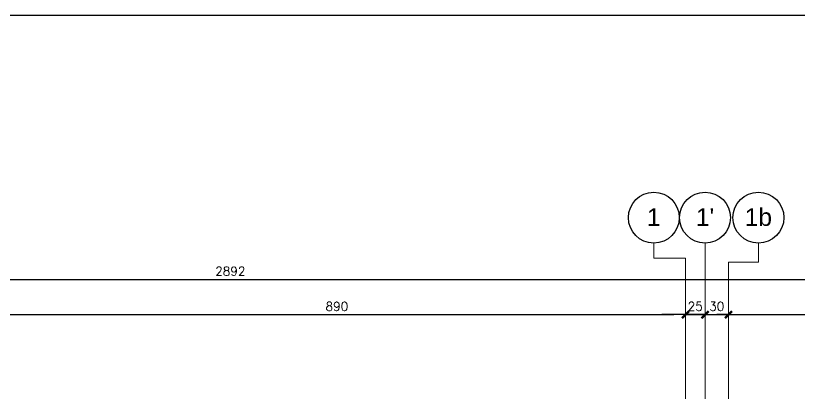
# Model space of a CAD drawing. Extents: x -58 to 5689, y 66 to 4123.
# Drawn here: x 1695 to 2696, y 3640 to 4123 of the extents above; entities that cross this region are included whole.
import ezdxf
from ezdxf.xclip import XClip

# ---------------------------------------------------------------- set-up
doc = ezdxf.new("R2010")
doc.units = 0
doc.header["$LTSCALE"] = 30
doc.header["$MEASUREMENT"] = 0
doc.header["$XCLIPFRAME"] = 0
doc.layers.get('0').update_dxf_attribs({"linetype": 'CONTINUOUS'})
doc.layers.add("EJEF-F'$0$RLA-COTAS1", color=2, linetype='CONTINUOUS')
doc.layers.add('RLA-FORMATO', color=7, linetype='CONTINUOUS')
doc.layers.add("EJEF-F'$0$RLA-EJE", color=3, linetype='CONTINUOUS', lineweight=25)
doc.layers.add("EJEF-F'$0$RLA-EJES", color=1, linetype='CONTINUOUS', lineweight=9)
doc.styles.add("EJEF-F'$0$Arial_1", font='arial.ttf', dxfattribs={"height": 22.5})
doc.styles.add("EJEF-F'$0$RomanS", font='romans.shx', dxfattribs={"height": 11.25})
doc.dimstyles.new("EJEF-F'$0$ING-50", dxfattribs={"dimscale": 50, "dimtxt": 0.27, "dimasz": 0.3, "dimexe": 0, "dimexo": 0, "dimgap": 0.1, "dimtad": 1, "dimdec": 1, "dimzin": 12, "dimdsep": 46, "dimtxsty": "EJEF-F'$0$RomanS", "dimblk": "EJEF-F'$0$TICK1", "dimblk1": "EJEF-F'$0$TICK1", "dimblk2": "EJEF-F'$0$TICK1", "dimcen": 0.09, "dimclrd": 2, "dimclre": 1, "dimclrt": 3, "dimadec": 0, "dimazin": 0, "dimtfac": 1, "dimtdec": 0, "dimtix": 1, "dimtmove": 2, "dimatfit": 3, "dimldrblk": "EJEF-F'$0$TICK1", "dimfxl": 0, "dimfxlon": 1, "dimtolj": 1, "dimtzin": 0, "dimarcsym": 0})

# ---------------------------------------------------------------- blocks, each defined once
blk = doc.blocks.new("EJEF-F'$0$Grid - RLE-EJE-192293-EJE F-F_")
at = {"layer": "EJEF-F'$0$RLA-EJE"}
blk.add_circle((369.8, 1495.5), 32.5, dxfattribs=at)
blk = doc.blocks.new("EJEF-F'$0$TICK1")
at = {"color": 2}
for points in [[(0, 0), (-1, 0)], [(0, 0), (1, 0)]]:
    blk.add_lwpolyline(points, dxfattribs=at)
at = {"color": 2, "const_width": 0.2}
blk.add_lwpolyline([(-0.3, -0.3), (0.3, 0.3)], dxfattribs=at)
blk = doc.blocks.new("EJEF-F'$0$DIMBLOCK1-EJE F-F_")
at = {"layer": "EJEF-F'$0$RLA-COTAS1", "color": 2, "lineweight": -2, "transparency": 16777216}
blk.add_line((-1601.8, 1416.5), (1260.2, 1416.5), dxfattribs=at)
at = {"layer": "EJEF-F'$0$RLA-COTAS1", "color": 2, "lineweight": -2, "transparency": 16777216, "xscale": 15, "yscale": 15, "zscale": 15, "rotation": 180}
blk.add_blockref("EJEF-F'$0$TICK1", (-1616.8, 1416.5), dxfattribs=at)
at = {"layer": "EJEF-F'$0$RLA-COTAS1", "color": 2, "lineweight": -2, "transparency": 16777216, "xscale": 15, "yscale": 15, "zscale": 15}
blk.add_blockref("EJEF-F'$0$TICK1", (1275.2, 1416.5), dxfattribs=at)
at = {"layer": "EJEF-F'$0$RLA-COTAS1", "color": 3, "transparency": 16777216, "insert": (-170.8, 1427.1), "char_height": 11.25, "attachment_point": 5, "style": "EJEF-F'$0$RomanS"}
blk.add_mtext('\\A1;2892', dxfattribs=at)
blk = doc.blocks.new("EJEF-F'$0$DIMBLOCK6-EJE F-F_")
at = {"layer": "EJEF-F'$0$RLA-COTAS1", "color": 2, "lineweight": -2, "transparency": 16777216}
blk.add_line((-464.8, 1371.5), (395.2, 1371.5), dxfattribs=at)
at = {"layer": "EJEF-F'$0$RLA-COTAS1", "color": 2, "lineweight": -2, "transparency": 16777216, "xscale": 15, "yscale": 15, "zscale": 15, "rotation": 180}
blk.add_blockref("EJEF-F'$0$TICK1", (-479.8, 1371.5), dxfattribs=at)
at = {"layer": "EJEF-F'$0$RLA-COTAS1", "color": 2, "lineweight": -2, "transparency": 16777216, "xscale": 15, "yscale": 15, "zscale": 15}
blk.add_blockref("EJEF-F'$0$TICK1", (410.2, 1371.5), dxfattribs=at)
at = {"layer": "EJEF-F'$0$RLA-COTAS1", "color": 3, "transparency": 16777216, "insert": (-34.8, 1382.1), "char_height": 11.25, "attachment_point": 5, "style": "EJEF-F'$0$RomanS"}
blk.add_mtext('\\A1;890', dxfattribs=at)
blk = doc.blocks.new("EJEF-F'$0$DIMBLOCK7-EJE F-F_")
at = {"layer": "EJEF-F'$0$RLA-COTAS1", "color": 2, "lineweight": -2, "transparency": 16777216}
for p, q in [((395.2, 1371.5), (380.2, 1371.5)), ((410.2, 1371.5), (435.2, 1371.5)), ((450.2, 1371.5), (465.2, 1371.5))]:
    blk.add_line(p, q, dxfattribs=at)
at = {"layer": "EJEF-F'$0$RLA-COTAS1", "color": 2, "lineweight": -2, "transparency": 16777216, "xscale": 15, "yscale": 15, "zscale": 15}
blk.add_blockref("EJEF-F'$0$TICK1", (410.2, 1371.5), dxfattribs=at)
at = {"layer": "EJEF-F'$0$RLA-COTAS1", "color": 2, "lineweight": -2, "transparency": 16777216, "xscale": 15, "yscale": 15, "zscale": 15, "rotation": 180}
blk.add_blockref("EJEF-F'$0$TICK1", (435.2, 1371.5), dxfattribs=at)
at = {"layer": "EJEF-F'$0$RLA-COTAS1", "color": 3, "transparency": 16777216, "insert": (422.7, 1382.1), "char_height": 11.25, "attachment_point": 5, "style": "EJEF-F'$0$RomanS"}
blk.add_mtext('\\A1;25', dxfattribs=at)
blk = doc.blocks.new("EJEF-F'$0$DIMBLOCK8-EJE F-F_")
at = {"layer": "EJEF-F'$0$RLA-COTAS1", "color": 2, "lineweight": -2, "transparency": 16777216}
for p, q in [((420.2, 1371.5), (405.2, 1371.5)), ((435.2, 1371.5), (465.2, 1371.5)), ((480.2, 1371.5), (495.2, 1371.5))]:
    blk.add_line(p, q, dxfattribs=at)
at = {"layer": "EJEF-F'$0$RLA-COTAS1", "color": 2, "lineweight": -2, "transparency": 16777216, "xscale": 15, "yscale": 15, "zscale": 15}
blk.add_blockref("EJEF-F'$0$TICK1", (435.2, 1371.5), dxfattribs=at)
at = {"layer": "EJEF-F'$0$RLA-COTAS1", "color": 2, "lineweight": -2, "transparency": 16777216, "xscale": 15, "yscale": 15, "zscale": 15, "rotation": 180}
blk.add_blockref("EJEF-F'$0$TICK1", (465.2, 1371.5), dxfattribs=at)
at = {"layer": "EJEF-F'$0$RLA-COTAS1", "color": 3, "transparency": 16777216, "insert": (450.2, 1382.1), "char_height": 11.25, "attachment_point": 5, "style": "EJEF-F'$0$RomanS"}
blk.add_mtext('\\A1;30', dxfattribs=at)
blk = doc.blocks.new("EJEF-F'$0$DIMBLOCK9-EJE F-F_")
at = {"layer": "EJEF-F'$0$RLA-COTAS1", "color": 2, "lineweight": -2, "transparency": 16777216}
blk.add_line((480.2, 1371.5), (1260.2, 1371.5), dxfattribs=at)
at = {"layer": "EJEF-F'$0$RLA-COTAS1", "color": 2, "lineweight": -2, "transparency": 16777216, "xscale": 15, "yscale": 15, "zscale": 15, "rotation": 180}
blk.add_blockref("EJEF-F'$0$TICK1", (465.2, 1371.5), dxfattribs=at)
at = {"layer": "EJEF-F'$0$RLA-COTAS1", "color": 2, "lineweight": -2, "transparency": 16777216, "xscale": 15, "yscale": 15, "zscale": 15}
blk.add_blockref("EJEF-F'$0$TICK1", (1275.2, 1371.5), dxfattribs=at)
at = {"layer": "EJEF-F'$0$RLA-COTAS1", "color": 3, "transparency": 16777216, "insert": (870.2, 1382.1), "char_height": 11.25, "attachment_point": 5, "style": "EJEF-F'$0$RomanS"}
blk.add_mtext('\\A1;810', dxfattribs=at)
blk = doc.blocks.new("EJEF-F'")
at = {"layer": "EJEF-F'$0$RLA-EJES"}
for p, q in [((369.76, 1443.81), (369.76, 1463)), ((435.18, -996.18), (435.18, 1463)), ((503.3, 1438.5), (503.3, 1463)), ((410.2, 1443.81), (369.76, 1443.81)), ((410.2, -996.18), (410.2, 1443.81)), ((465.2, -996.18), (465.2, 1438.5)), ((465.2, 1438.5), (503.3, 1438.5))]:
    blk.add_line(p, q, dxfattribs=at)
at = {"layer": "EJEF-F'$0$RLA-EJE"}
for p in [(0, 0), (65.43, 0), (133.54, 0)]:
    blk.add_blockref("EJEF-F'$0$Grid - RLE-EJE-192293-EJE F-F_", p, dxfattribs=at)
at = {"layer": "EJEF-F'$0$RLA-EJE", "color": 5, "char_height": 22.5, "attachment_point": 2, "line_spacing_factor": 0.941778, "style": "EJEF-F'$0$Arial_1"}
for s, insert, width in [('1', (369.75, 1507.45), 20.9352), ("1'", (435.18, 1507.45), 28.0972), ('1b', (503.3, 1507.45), 41.8704)]:
    blk.add_mtext(s, dxfattribs=dict(at, insert=insert, width=width))
at = {"layer": "EJEF-F'$0$RLA-COTAS1"}
for base, p1, p2, picture, middle in [((1275.18, 1416.48), (-1616.82, 1421.48), (1275.18, 1421.48), "EJEF-F'$0$DIMBLOCK1-EJE F-F_", (-170.82, 1427.11)), ((410.2, 1371.48), (-479.82, 1376.48), (410.2, 1376.48), "EJEF-F'$0$DIMBLOCK6-EJE F-F_", (-34.81, 1382.11)), ((435.18, 1371.48), (410.2, 1376.48), (435.18, 1376.48), "EJEF-F'$0$DIMBLOCK7-EJE F-F_", (422.69, 1382.11)), ((465.2, 1371.48), (435.18, 1376.48), (465.2, 1376.48), "EJEF-F'$0$DIMBLOCK8-EJE F-F_", (450.19, 1382.11)), ((1275.18, 1371.48), (465.2, 1376.48), (1275.18, 1376.48), "EJEF-F'$0$DIMBLOCK9-EJE F-F_", (870.19, 1382.11))]:
    dim = blk.add_linear_dim(base=base, p1=p1, p2=p2, dimstyle="EJEF-F'$0$ING-50", override={"dimexe": 0, "dimexo": 0, "dimdec": 1, "dimfxl": 0, "dimfxlon": 1}, dxfattribs=at)
    dim.commit()
    dim.dimension.update_dxf_attribs({"geometry": picture, "text_midpoint": middle})

msp = doc.modelspace()

# ---------------------------------------------------------------- linework, layer by layer
at = {"layer": 'RLA-FORMATO', "color": 6, "linetype": 'Continuous'}
msp.add_line((5686.9, 4123.1), (-58.1, 4123.1), dxfattribs=at)

# ---------------------------------------------------------------- block references
ref = msp.add_blockref("EJEF-F'", (2140, 2369.5))
XClip(ref).set_block_clipping_path([(-2004.783703171, -1263.5272463381), (2026.7450959108, 1590.6902151833)])

doc.saveas('drawing.dxf')
